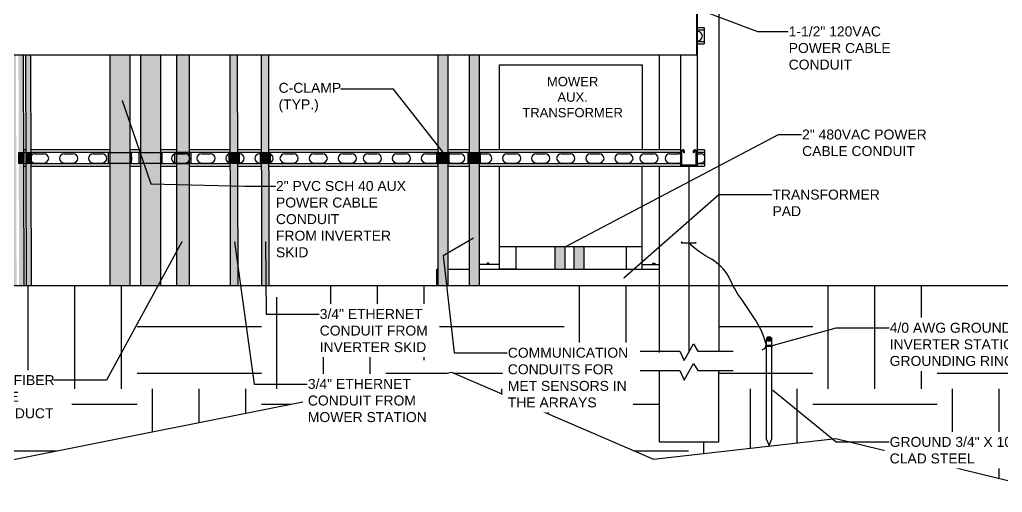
# Model space of a CAD drawing. Header units: feet. Extents: x -159 to 1687, y -48 to 1556.
# Drawn here: x 872 to 970.8, y 985.1 to 1032.6 of the extents above; entities that cross this region are included whole.
import ezdxf
from ezdxf import colors
from ezdxf.entities.mleader import LeaderData, LeaderLine
from ezdxf.math import Vec2, Vec3

# ---------------------------------------------------------------- set-up
doc = ezdxf.new("R2010")
doc.units = ezdxf.units.FT
doc.header["$MEASUREMENT"] = 0
for name, color, linetype in [('9417_1-3$0$M25-UNISTRUT', 94, 'Continuous'), ('9417_1-3$0$UNISTRUT', 94, 'Continuous'), ('C-LINEWORK', 7, 'Continuous'), ('E-LV-EQUP', 211, 'Continuous'), ('E-POSTS', 4, 'Continuous'), ('EQUIPMENT_CON', 150, 'Continuous'), ('G-ANNO-TEXT', 1, 'Continuous')]:
    doc.layers.add(name, color=color, linetype=linetype)
doc.styles.add('NEI-A', font='arial.ttf')

# ---------------------------------------------------------------- blocks, each defined once
blk = doc.blocks.new('9417_1-3$0$unistrut_single')
at = {"layer": '9417_1-3$0$UNISTRUT'}
blk.add_lwpolyline([(0.7075, -0.13625, 0.41421356), (0.67625, -0.105), (-0.67625, -0.105, 0.41421356), (-0.7075, -0.13625), (-0.7075, -1.42625, 0.41421356), (-0.61375, -1.52), (-0.57375, -1.52, 0.41421356), (-0.5425, -1.48875), (-0.5425, -1.3965, -1), (-0.4375, -1.3965), (-0.4375, -1.48875, -0.41421356), (-0.57375, -1.625), (-0.61375, -1.625, -0.41421356), (-0.8125, -1.42625), (-0.8125, -0.13625, -0.41421356), (-0.67625, 0), (0.67625, 0, -0.41421356), (0.8125, -0.13625), (0.8125, -1.42625, -0.41421356), (0.61375, -1.625), (0.57375, -1.625, -0.41421356), (0.4375, -1.48875), (0.4375, -1.3965, -1), (0.5425, -1.3965), (0.5425, -1.48875, 0.41421356), (0.57375, -1.52), (0.61375, -1.52, 0.41421356), (0.7075, -1.42625)], format="xyb", close=True, dxfattribs=at)

msp = doc.modelspace()

# ---------------------------------------------------------------- hatches: boundary and pattern name
at = {"transparency": 33554503}
h = msp.add_hatch(color=256, dxfattribs=at)
h.dxf.hatch_style = 1
h.paths.add_polyline_path([(915.01906, 1059.01503), (914.01906, 1059.01503), (914.01906, 1046.56972, 0.01063895), (915.01906, 1046.53435)])
h.paths.add_polyline_path([(918.16533, 1059.01503), (917.16533, 1059.01503), (917.16533, 1046.60219, 0.01068425), (918.16533, 1046.70115)])
h.paths.add_polyline_path([(915.01906, 1045.95923, -0.01051468), (914.01906, 1046.00229), (914.01906, 1033.44096), (915.01906, 1033.44096)])
h.paths.add_polyline_path([(918.16533, 1046.09839, -0.01054699), (917.16533, 1046.00884), (917.16533, 1033.44096), (918.16533, 1033.44096)])
h.paths.add_polyline_path([(915.01906, 1029.10081), (914.01906, 1029.10081), (914.01906, 1005.90336), (915.01906, 1005.90336)])
h.paths.add_polyline_path([(918.16533, 1029.10081), (917.16533, 1029.10081), (917.16533, 1005.90336), (918.16533, 1005.90336)])
h = msp.add_hatch(color=256, dxfattribs=at)
h.dxf.hatch_style = 1
edge = h.paths.add_edge_path()
edge.add_arc((876.61616, 1057.20834), 14.84338, 230.4497157, 235.2926447, ccw=False)
edge.add_line((867.16456, 1045.76312), (867.16456, 1033.44096))
edge.add_line((867.16456, 1033.44096), (868.16456, 1033.44096))
edge.add_line((868.16456, 1033.44096), (868.16456, 1045.00603))
edge = h.paths.add_edge_path()
edge.add_arc((886.04439, 1059.84733), 15.00228, 236.277062, 240.7565867, ccw=False)
edge.add_line((877.71546, 1047.36945), (877.71546, 1041.89634))
edge.add_arc((881.32591, 1063.44269), 21.84676, 260.4875061, 263.1373714)
edge.add_line((878.71546, 1041.75246), (878.71546, 1046.75705))
edge = h.paths.add_edge_path()
edge.add_arc((881.37823, 1063.57225), 22.81459, 260.7614578, 263.2975279, ccw=False)
edge.add_line((877.71546, 1041.0536), (877.71546, 1033.44096))
edge.add_line((877.71546, 1033.44096), (878.71546, 1033.44096))
edge.add_line((878.71546, 1033.44096), (878.71546, 1040.91358))
h.paths.add_polyline_path([(883.058, 1029.10081), (881.058, 1029.10081), (881.058, 1005.90336), (883.058, 1005.90336)])
h.paths.add_polyline_path([(886.13812, 1029.10081), (884.13812, 1029.10081), (884.13812, 1005.90336), (886.13812, 1005.90336)])
edge = h.paths.add_edge_path()
edge.add_arc((881.82026, 1062.30256), 21.42053, 293.1867956, 296.1303163, ccw=False)
edge.add_line((890.25416, 1042.61225), (890.25416, 1033.44096))
edge.add_line((890.25416, 1033.44096), (891.25416, 1033.44096))
edge.add_line((891.25416, 1033.44096), (891.25416, 1043.07133))
edge = h.paths.add_edge_path()
edge.add_arc((881.32591, 1063.44269), 22.59676, 319.6222499, 322.6465246, ccw=False)
edge.add_line((898.5399, 1048.80397), (898.58028, 1033.44096))
edge.add_line((898.58028, 1033.44096), (899.33247, 1033.44096))
edge.add_line((899.33247, 1033.44096), (899.28825, 1049.73255))
h.paths.add_polyline_path([(897.02995, 1029.1031), (896.27995, 1029.1031), (896.32418, 1005.90564), (897.07418, 1005.90564)])
h.paths.add_polyline_path([(935.63331, 1051.88331), (934.63422, 1051.88331), (934.63331, 1033.44096), (935.63331, 1033.44096)])
edge = h.paths.add_edge_path()
edge.add_arc((885.91405, 1059.70382), 14.77137, 287.0867315, 291.1934197, ccw=False)
edge.add_line((890.25416, 1045.58444), (890.25416, 1043.50361))
edge.add_arc((881.32591, 1063.44269), 21.84676, 294.1216956, 297.0295179)
edge.add_line((891.25416, 1043.9822), (891.25416, 1045.93151))
edge = h.paths.add_edge_path()
edge.add_arc((885.42998, 1057.76316), 8.30065, 305.5336329, 314.5597939, ccw=False)
edge.add_line((890.25416, 1051.0083), (890.25416, 1046.37107))
edge.add_arc((885.91405, 1059.70382), 14.02137, 288.0312269, 292.3866522)
edge.add_line((891.25416, 1046.73918), (891.25416, 1051.84879))
edge = h.paths.add_edge_path()
edge.add_arc((881.44469, 1056.64538), 8.10589, 242.6087585, 250.3508243)
edge.add_line((878.719, 1049.0115), (878.71546, 1047.6714))
edge.add_arc((885.91405, 1059.70382), 14.02137, 234.2167222, 239.1093486, ccw=False)
edge.add_line((877.71546, 1048.3292), (877.71546, 1049.44827))
edge = h.paths.add_edge_path()
edge.add_line((878.73598, 1055.43122), (877.71546, 1055.43122))
edge.add_line((877.71546, 1055.43122), (877.71546, 1050.12546))
edge.add_arc((881.4139, 1056.52552), 7.39184, 239.9774209, 248.6322812)
edge.add_line((878.72067, 1049.64179), (878.73598, 1055.43122))
edge = h.paths.add_edge_path()
edge.add_line((866.00871, 1054.64261), (864.75871, 1054.64261))
edge.add_line((864.75871, 1054.64261), (864.75871, 1049.20161))
edge.add_arc((881.32591, 1063.44269), 21.84676, 220.6821718, 225.4830311)
edge.add_line((866.00871, 1047.86502), (866.00871, 1054.64261))
edge = h.paths.add_edge_path()
edge.add_line((868.16456, 1054.64261), (867.16456, 1054.64261))
edge.add_line((867.16456, 1054.64261), (867.16456, 1046.80728))
edge.add_arc((881.32591, 1063.44269), 21.84676, 229.5929887, 232.9551713)
edge.add_line((868.16456, 1046.00539), (868.16456, 1054.64261))
h = msp.add_hatch(color=256, dxfattribs=at)
h.dxf.hatch_style = 1
h.paths.add_polyline_path([(869.31988, 1029.10081), (868.80262, 1029.10081), (868.86559, 1005.90336), (869.38285, 1005.90336)])
h.paths.add_polyline_path([(870.08714, 1029.10081), (869.56988, 1029.10081), (869.63285, 1005.90336), (870.1501, 1005.90336)])
h.paths.add_polyline_path([(870.85439, 1029.10081), (870.33714, 1029.10081), (870.4001, 1005.90336), (870.91736, 1005.90336)])
h.paths.add_polyline_path([(871.6044, 1029.10081), (871.10439, 1029.10081), (871.16736, 1005.90336), (871.66736, 1005.90336)])
h.paths.add_polyline_path([(872.3544, 1029.10081), (871.8544, 1029.10081), (871.91737, 1005.90336), (872.41737, 1005.90336)])
h.paths.add_polyline_path([(873.1044, 1029.10081), (872.6044, 1029.10081), (872.66737, 1005.90336), (873.16737, 1005.90336)])
edge = h.paths.add_edge_path()
edge.add_arc((881.3217, 1063.3011), 22.53823, 236.1289938, 237.7012333)
edge.add_line((869.27876, 1044.25014), (869.3081, 1033.44096))
edge.add_line((869.3081, 1033.44096), (868.79084, 1033.44096))
edge.add_line((868.79084, 1033.44096), (868.76058, 1044.58774))
edge = h.paths.add_edge_path()
edge.add_arc((881.3217, 1063.3011), 22.53823, 238.4513026, 239.984406)
edge.add_line((870.04727, 1043.78549), (870.07535, 1033.44096))
edge.add_line((870.07535, 1033.44096), (869.5581, 1033.44096))
edge.add_line((869.5581, 1033.44096), (869.52918, 1044.09412))
edge = h.paths.add_edge_path()
edge.add_arc((881.3217, 1063.3011), 22.53823, 240.7168336, 242.2158389)
edge.add_line((870.81568, 1043.36131), (870.84261, 1033.44096))
edge.add_line((870.84261, 1033.44096), (870.32536, 1033.44096))
edge.add_line((870.32536, 1033.44096), (870.29766, 1043.64297))
edge = h.paths.add_edge_path()
edge.add_arc((881.3217, 1063.3011), 22.53823, 242.9328693, 244.3533641)
edge.add_line((871.56671, 1042.98333), (871.59262, 1033.44096))
edge.add_line((871.59262, 1033.44096), (871.09261, 1033.44096))
edge.add_line((871.09261, 1033.44096), (871.06604, 1043.2314))
edge = h.paths.add_edge_path()
edge.add_arc((881.33928, 1063.43786), 21.85704, 244.1655589, 245.6161053)
edge.add_line((872.31564, 1043.53047), (872.28766, 1053.99162))
edge.add_arc((899.53241, 1064.8699), 29.3362, 200.4031456, 201.7658327, ccw=False)
edge.add_line((872.03667, 1054.64261), (871.78501, 1054.64258))
edge.add_line((871.78501, 1054.64258), (871.81459, 1043.76528))
edge = h.paths.add_edge_path()
edge.add_arc((881.3217, 1063.3011), 22.53823, 245.0572099, 246.4540215)
edge.add_line((872.31802, 1042.63941), (872.34262, 1033.44096))
edge.add_line((872.34262, 1033.44096), (871.84262, 1033.44096))
edge.add_line((871.84262, 1033.44096), (871.81704, 1042.86503))
edge = h.paths.add_edge_path()
edge.add_arc((881.33928, 1063.43786), 21.85704, 246.3343414, 247.7593371)
edge.add_line((873.06644, 1043.20694), (873.04164, 1052.45791))
edge.add_arc((892.78874, 1063.44269), 22.59676, 206.3460734, 209.0860063, ccw=False)
edge.add_line((872.53912, 1053.41444), (872.56589, 1043.41892))
edge = h.paths.add_edge_path()
edge.add_arc((881.3217, 1063.3011), 22.53823, 247.1461593, 248.5201726)
edge.add_line((873.0688, 1042.32823), (873.09262, 1033.44096))
edge.add_line((873.09262, 1033.44096), (872.59262, 1033.44096))
edge.add_line((872.59262, 1033.44096), (872.56827, 1042.53216))
edge = h.paths.add_edge_path()
edge.add_line((869.25055, 1054.64261), (868.73329, 1054.64261))
edge.add_line((868.73329, 1054.64261), (868.75793, 1045.56498))
edge.add_arc((881.33928, 1063.43786), 21.85704, 234.8569291, 236.5018048)
edge.add_line((869.27615, 1045.2112), (869.25055, 1054.64261))
edge = h.paths.add_edge_path()
edge.add_line((870.0178, 1054.64261), (869.50055, 1054.64261))
edge.add_line((869.50055, 1054.64261), (869.52659, 1045.0479))
edge.add_arc((881.33928, 1063.43786), 21.85704, 237.2855566, 238.8857082)
edge.add_line((870.04472, 1044.72521), (870.0178, 1054.64261))
edge = h.paths.add_edge_path()
edge.add_line((870.78506, 1054.64261), (870.2678, 1054.64261))
edge.add_line((870.2678, 1054.64261), (870.29513, 1044.57634))
edge.add_arc((881.33928, 1063.43786), 21.85704, 239.6493678, 241.2108028)
edge.add_line((870.81318, 1044.28241), (870.78506, 1054.64261))
edge = h.paths.add_edge_path()
edge.add_line((871.53506, 1054.64261), (871.03506, 1054.64261))
edge.add_line((871.03506, 1054.64261), (871.06355, 1044.14694))
edge.add_arc((881.33928, 1063.43786), 21.85704, 241.9570297, 243.4341855)
edge.add_line((871.56426, 1043.88846), (871.53506, 1054.64261))
h = msp.add_hatch(color=256, dxfattribs=at)
h.dxf.hatch_style = 1
h.paths.add_polyline_path([(889.00464, 1029.10081), (887.75464, 1029.10081), (887.75464, 1005.90336), (889.00464, 1005.90336)])
h = msp.add_hatch(color=256, dxfattribs=at)
h.dxf.hatch_style = 1
h.paths.add_polyline_path([(893.88368, 1029.10081), (893.13368, 1029.10081), (893.1779, 1005.90336), (893.9279, 1005.90336)])
h = msp.add_hatch(color=256, dxfattribs=at)
h.dxf.hatch_style = 1
h.paths.add_polyline_path([(928.72525, 1009.80356), (927.72525, 1009.80356), (927.72525, 1007.55734), (928.72525, 1007.55734)])
at = {"layer": 'C-LINEWORK'}
h = msp.add_hatch(dxfattribs=at)
h.set_pattern_fill('EARTH', color=254, scale=50)
h.set_pattern_definition([(0, (-5916.237, -1827.929), (12.5, 12.5), [12.5, -12.5]), (0, (-5916.237, -1823.241), (12.5, 12.5), [12.5, -12.5]), (0, (-5916.237, -1818.554), (12.5, 12.5), [12.5, -12.5]), (90, (-5914.675, -1816.991), (-12.5, 12.5), [12.5, -12.5]), (90, (-5909.987, -1816.991), (-12.5, 12.5), [12.5, -12.5]), (90, (-5905.3, -1816.991), (-12.5, 12.5), [12.5, -12.5])])
h.paths.add_polyline_path([(739.65965, 1005.90336), (780.26192, 988.43832), (798.59843, 990.53282), (836.05731, 981.36939), (915.38295, 997.17084), (895.08182, 1005.90336), (853.15957, 1005.90336), (852.99798, 990.18512), (846.99798, 990.18512), (846.99798, 1005.90336)])
h = msp.add_hatch(dxfattribs=at)
h.set_pattern_fill('EARTH', color=254, scale=50)
h.set_pattern_definition([(0, (-5760.815, -1827.929), (12.5, 12.5), [12.5, -12.5]), (0, (-5760.815, -1823.241), (12.5, 12.5), [12.5, -12.5]), (0, (-5760.815, -1818.554), (12.5, 12.5), [12.5, -12.5]), (90, (-5759.253, -1816.991), (-12.5, 12.5), [12.5, -12.5]), (90, (-5754.565, -1816.991), (-12.5, 12.5), [12.5, -12.5]), (90, (-5749.878, -1816.991), (-12.5, 12.5), [12.5, -12.5])])
h.paths.add_polyline_path([(915.38295, 997.17084), (935.68409, 988.43832), (954.0206, 990.53282), (991.47948, 981.36939), (1046.48901, 1005.90336), (942.25661, 1005.90372), (942.25661, 990.18512), (936.25661, 990.18512), (936.25661, 1005.90407), (895.87604, 1005.90479)])
at = {"layer": 'E-POSTS'}
h = msp.add_hatch(color=256, dxfattribs=at)
h.dxf.hatch_style = 1
h.paths.add_polyline_path([(947.59705, 1000.44607, -0.54844721), (947.01202, 1000.44607, -1)])
at = {"layer": 'EQUIPMENT_CON'}
h = msp.add_hatch(color=1, dxfattribs=at)
h.dxf.hatch_style = 1
h.paths.add_polyline_path([(871.88411, 1019.27836), (872.38412, 1019.27789), (872.38412, 1018.15289), (871.88411, 1018.15336)])
h = msp.add_hatch(color=1, dxfattribs=at)
h.dxf.hatch_style = 1
h.paths.add_polyline_path([(872.63409, 1019.28868), (873.13409, 1019.28821), (873.13409, 1018.16321), (872.63409, 1018.16368)])
h = msp.add_hatch(color=1, dxfattribs=at)
h.dxf.hatch_style = 1
h.paths.add_polyline_path([(913.91173, 1019.27836), (915.12638, 1019.27836), (915.12638, 1018.15336), (913.91173, 1018.15336)])
h = msp.add_hatch(color=1, dxfattribs=at)
h.dxf.hatch_style = 1
h.paths.add_polyline_path([(917.05801, 1019.27836), (918.27266, 1019.27836), (918.27266, 1018.15336), (917.05801, 1018.15336)])

# ---------------------------------------------------------------- linework, layer by layer
for points in [[(920.21553, 1019.52836), (920.21553, 1028.09908), (934.55647, 1028.09908), (934.55647, 1019.52836)], [(934.55647, 1009.7843), (920.21553, 1009.7843)], [(921.84006, 1009.7843), (921.84006, 1007.54249), (920.21553, 1007.54249)], [(932.93193, 1009.7843), (932.93193, 1007.54249), (934.55647, 1007.54249)], [(920.21553, 1008.00599), (918.16533, 1008.00599)], [(934.55647, 1008.00599), (936.25661, 1008.00599)], [(935.61795, 1008.00599), (935.61795, 1008.13284), (935.80943, 1008.13284), (935.80943, 1008.00599)], [(913.91587, 1005.90336), (913.91587, 1007.53808), (914.01906, 1007.53808)], [(915.01906, 1007.53808), (917.16533, 1007.53808)], [(918.16533, 1007.53808), (936.25661, 1007.53808)], [(728.1587, 1005.90336), (1056.18775, 1005.90336)]]:
    msp.add_lwpolyline(points)
at = {"layer": '9417_1-3$0$M25-UNISTRUT'}
for p, q in [((881.058, 1019.52836), (873.13039, 1019.52836)), ((881.058, 1019.27836), (873.13106, 1019.27836))]:
    msp.add_line(p, q, dxfattribs=at)
for points in [[(940.06911, 1042.20758), (940.06911, 1017.90336)], [(940.79534, 1031.81641), (940.0567, 1031.81641)], [(940.79534, 1031.56641), (940.0567, 1031.56641)], [(940.0567, 1030.44141), (940.79534, 1030.44141)], [(940.0567, 1030.19141), (940.79534, 1030.19141)], [(872.63038, 1019.52836), (872.38038, 1019.52836)], [(884.13812, 1019.52836), (883.058, 1019.52836)], [(887.75464, 1019.52836), (886.13812, 1019.52836)], [(896.29821, 1019.52836), (893.90193, 1019.52836)], [(917.16533, 1019.52836), (915.01906, 1019.52836)], [(940.80775, 1019.52836), (940.06911, 1019.52836)], [(872.63106, 1019.27836), (872.38106, 1019.27836)], [(884.13812, 1019.27836), (883.058, 1019.27836)], [(896.29868, 1019.27836), (893.90241, 1019.27836)], [(917.16533, 1019.27836), (915.01906, 1019.27836)], [(940.80775, 1019.27836), (940.06911, 1019.27836)], [(872.38412, 1018.15336), (872.63412, 1018.15336)], [(872.38479, 1017.90336), (872.63479, 1017.90336)], [(873.13412, 1018.15336), (881.058, 1018.15336)], [(873.1348, 1017.90336), (881.058, 1017.90336)], [(883.058, 1018.15336), (884.13812, 1018.15336)], [(883.058, 1017.90336), (884.13812, 1017.90336)], [(886.13812, 1018.15336), (893.15455, 1018.15336)], [(886.13812, 1017.90336), (887.75464, 1017.90336)], [(889.00464, 1017.90336), (893.15503, 1017.90336)], [(893.90455, 1018.15336), (896.30083, 1018.15336)], [(893.90503, 1017.90336), (896.3013, 1017.90336)], [(897.05083, 1018.15336), (914.01906, 1018.15336)], [(897.0513, 1017.90336), (914.01906, 1017.90336)], [(915.01906, 1018.15336), (917.16533, 1018.15336)], [(915.01906, 1017.90336), (917.16533, 1017.90336)], [(918.16533, 1018.15336), (938.44411, 1018.15336)], [(918.16533, 1017.90336), (940.80775, 1017.90336)], [(940.06911, 1018.15336), (940.80775, 1018.15336)]]:
    msp.add_lwpolyline(points, dxfattribs=at)
at = {"layer": '9417_1-3$0$UNISTRUT'}
for p, q in [((940.0567, 1031.44044), (940.134, 1031.44044)), ((940.79534, 1031.81641), (940.79534, 1030.19141)), ((940.0567, 1030.502), (940.134, 1030.502)), ((938.44411, 1017.90336), (938.44411, 1029.10081)), ((940.80775, 1019.52836), (940.80775, 1017.90336)), ((873.52255, 1019.15239), (874.42677, 1019.15239)), ((876.43966, 1019.15239), (877.34389, 1019.15239)), ((879.35677, 1019.15239), (880.261, 1019.15239)), ((887.72145, 1019.15239), (888.62568, 1019.15239)), ((890.2519, 1019.15239), (891.15613, 1019.15239)), ((893.90265, 1019.15239), (894.07325, 1019.15239)), ((896.08613, 1019.15239), (896.29892, 1019.15239)), ((898.61658, 1019.15239), (899.52081, 1019.15239)), ((901.5337, 1019.15239), (902.43792, 1019.15239)), ((904.45081, 1019.15239), (905.35504, 1019.15239)), ((906.98126, 1019.15239), (907.88549, 1019.15239)), ((909.89838, 1019.15239), (910.8026, 1019.15239)), ((912.81549, 1019.15239), (913.71972, 1019.15239)), ((915.34594, 1019.15239), (916.25017, 1019.15239)), ((918.16533, 1019.15239), (918.96638, 1019.15239)), ((920.97926, 1019.15239), (921.88349, 1019.15239)), ((923.89638, 1019.15239), (924.8006, 1019.15239)), ((926.42683, 1019.15239), (927.33106, 1019.15239)), ((929.34394, 1019.15239), (930.24817, 1019.15239)), ((932.26106, 1019.15239), (933.16528, 1019.15239)), ((934.79151, 1019.15239), (935.69573, 1019.15239)), ((937.32196, 1019.15239), (938.22619, 1019.15239)), ((940.06911, 1019.15239), (940.41727, 1019.15239)), ((873.52255, 1018.21395), (874.42677, 1018.21395)), ((876.43966, 1018.21395), (877.34389, 1018.21395)), ((879.35677, 1018.21395), (880.261, 1018.21395)), ((887.72145, 1018.21395), (888.62568, 1018.21395)), ((890.2519, 1018.21395), (891.15613, 1018.21395)), ((893.90444, 1018.21395), (894.07325, 1018.21395)), ((896.08613, 1018.21395), (896.30071, 1018.21395)), ((898.61658, 1018.21395), (899.52081, 1018.21395)), ((901.5337, 1018.21395), (902.43792, 1018.21395)), ((904.45081, 1018.21395), (905.35504, 1018.21395)), ((906.98126, 1018.21395), (907.88549, 1018.21395)), ((909.89838, 1018.21395), (910.8026, 1018.21395)), ((912.81549, 1018.21395), (913.71972, 1018.21395)), ((915.34594, 1018.21395), (916.25017, 1018.21395)), ((918.16533, 1018.21395), (918.96638, 1018.21395)), ((920.97926, 1018.21395), (921.88349, 1018.21395)), ((923.89638, 1018.21395), (924.8006, 1018.21395)), ((926.42683, 1018.21395), (927.33106, 1018.21395)), ((929.34394, 1018.21395), (930.24817, 1018.21395)), ((932.26106, 1018.21395), (933.16528, 1018.21395)), ((934.79151, 1018.21395), (935.69573, 1018.21395)), ((937.32196, 1018.21395), (938.22619, 1018.21395)), ((940.06911, 1018.21395), (940.41727, 1018.21395))]:
    msp.add_line(p, q, dxfattribs=at)
for centre, start, end in [((940.134, 1030.97122), 270, 90), ((873.52255, 1018.68317), 90, 146.2963438), ((874.42677, 1018.68317), 270, 90), ((876.43966, 1018.68317), 90, 270), ((877.34389, 1018.68317), 270, 90), ((879.35677, 1018.68317), 90, 270), ((880.261, 1018.68317), 270, 90), ((882.79145, 1018.68317), 304.6160808, 55.3839192), ((885.70857, 1018.68317), 336.270049, 23.729951), ((887.72145, 1018.68317), 90, 270), ((888.62568, 1018.68317), 270, 90), ((890.2519, 1018.68317), 90, 270), ((891.15613, 1018.68317), 270, 90), ((893.16902, 1018.68317), 90, 270), ((894.07325, 1018.68317), 270, 90), ((896.08613, 1018.68317), 90, 270), ((896.99036, 1018.68317), 270, 90), ((898.61658, 1018.68317), 90, 270), ((899.52081, 1018.68317), 270, 90), ((901.5337, 1018.68317), 90, 270), ((902.43792, 1018.68317), 270, 90), ((904.45081, 1018.68317), 90, 270), ((905.35504, 1018.68317), 270, 90), ((906.98126, 1018.68317), 90, 270), ((907.88549, 1018.68317), 270, 90), ((909.89838, 1018.68317), 90, 270), ((910.8026, 1018.68317), 270, 90), ((912.81549, 1018.68317), 90, 270), ((913.71972, 1018.68317), 50.3607606, 90), ((915.34594, 1018.68317), 90, 134.1590982), ((916.25017, 1018.68317), 270, 90), ((918.96638, 1018.68317), 270, 90), ((920.97926, 1018.68317), 90, 270), ((921.88349, 1018.68317), 270, 90), ((923.89638, 1018.68317), 90, 270), ((924.8006, 1018.68317), 270, 90), ((926.42683, 1018.68317), 90, 270), ((927.33106, 1018.68317), 270, 90), ((929.34394, 1018.68317), 90, 270), ((930.24817, 1018.68317), 270, 90), ((932.26106, 1018.68317), 90, 270), ((933.16528, 1018.68317), 270, 90), ((934.79151, 1018.68317), 90, 270), ((935.69573, 1018.68317), 270, 90), ((937.32196, 1018.68317), 90, 270), ((938.22619, 1018.68317), 62.3262621, 90), ((940.41727, 1018.68317), 33.6758738, 90), ((873.52255, 1018.68317), 216.1017173, 270), ((913.71972, 1018.68317), 270, 309.6392394), ((915.34594, 1018.68317), 225.8409018, 270), ((938.22619, 1018.68317), 270, 297.6737379), ((940.41727, 1018.68317), 270, 326.3241262)]:
    msp.add_arc(centre, 0.46922, start, end, dxfattribs=at)
at = {"layer": 'C-LINEWORK'}
for points in [[(739.65965, 1005.90336), (780.26192, 988.43832), (798.59843, 990.53282), (836.05731, 981.36939), (915.38295, 997.17084)], [(915.38295, 997.17084), (935.68409, 988.43832), (954.0206, 990.53282), (991.47948, 981.36939), (1046.48901, 1005.90336)]]:
    msp.add_lwpolyline(points, dxfattribs=at)
at = {"layer": 'E-LV-EQUP'}
for points in [[(940.0567, 1033.44096), (848.37311, 1033.44096), (848.37311, 1029.10081), (940.0567, 1029.10081)], [(940.0567, 1029.10081), (940.0567, 1033.44096)]]:
    msp.add_lwpolyline(points, dxfattribs=at)
at = {"layer": 'E-POSTS'}
msp.add_line((939.25661, 1017.90336), (939.25661, 999.17258), dxfattribs=at)
at = {"layer": 'E-POSTS', "flags": 128}
for points in [[(942.25661, 1041.98394), (942.25661, 999.30883)], [(936.25661, 1029.10081), (936.25661, 1019.52836)], [(936.25661, 1017.90336), (936.25661, 999.17258)], [(934.36675, 999.30883), (938.32259, 999.30883), (938.75881, 998.35492), (939.70206, 1000.02411), (940.13439, 999.30883), (943.69122, 999.30883)], [(947.01202, 1000.44607), (947.01202, 990.4681), (947.30454, 989.82748), (947.59705, 990.4681), (947.59705, 1000.44607)], [(934.36675, 997.34254), (938.32259, 997.34254), (938.75881, 996.38862), (939.70206, 998.05781), (940.13439, 997.34254), (943.69122, 997.34254)], [(936.25661, 997.34254), (936.25661, 990.18512), (942.25661, 990.18512), (942.25661, 997.34254)]]:
    msp.add_lwpolyline(points, dxfattribs=at)
for points in [[(938.55721, 1010.26327, 0.32765967), (938.4777, 1010.20397), (939.97837, 1010.20397, 0.36053363), (939.927, 1010.25129)], [(946.60928, 999.42722, 0.2976452), (947.03849, 999.85613, 0.08322937), (945.97392, 1002.37623), (944.57687, 1004.4794, -0.06521377), (943.24232, 1006.84074, 0.11396265), (941.53058, 1008.53686, -0.06551114), (939.24084, 1010.1626)], [(946.9952, 999.87074, -0.55633673), (946.9952, 999.89751), (947.62393, 999.89751, -0.69926655), (947.62393, 999.87074)], [(946.9952, 999.84397, -0.55633673), (946.9952, 999.87074), (947.62393, 999.87074, -0.69926655), (947.62393, 999.84397)], [(946.9952, 999.81719, -0.55633673), (946.9952, 999.84397), (947.62393, 999.84397, -0.69926655), (947.62393, 999.81719)], [(946.9952, 999.79042, -0.55633673), (946.9952, 999.81719), (947.62393, 999.81719, -0.69926655), (947.62393, 999.79042)], [(947.59705, 1000.44607, -0.54844721), (947.01202, 1000.44607)]]:
    msp.add_lwpolyline(points, format="xyb", dxfattribs=at)
msp.add_lwpolyline([(946.9952, 999.76365, -0.55633673), (946.9952, 999.79042), (947.62393, 999.79042, -0.69926655), (947.62393, 999.76365)], format="xyb", close=True, dxfattribs=at)
at = {"layer": 'E-POSTS'}
msp.add_arc((947.30454, 1000.44607), 0.29252, 0, 180, dxfattribs=at)
at = {"layer": 'EQUIPMENT_CON', "color": 1}
for points in [[(872.41737, 1005.90336), (872.3544, 1029.10081)], [(872.66737, 1005.90336), (872.6044, 1029.10081)], [(873.16737, 1005.90336), (873.1044, 1029.10081)], [(881.058, 1029.10081), (881.058, 1005.90336)], [(883.058, 1029.10081), (883.058, 1005.90336)], [(884.13812, 1029.10081), (884.13812, 1005.90336)], [(886.13812, 1029.10081), (886.13812, 1005.90336)], [(893.1779, 1005.90564), (893.13368, 1029.1031)], [(893.9279, 1005.90707), (893.88367, 1029.10453)], [(896.32418, 1005.90564), (896.27995, 1029.1031)], [(897.07417, 1005.90707), (897.02995, 1029.10453)], [(914.01906, 1029.10081), (914.01906, 1005.90336)], [(915.01906, 1029.10081), (915.01906, 1005.90336)], [(917.16533, 1029.10081), (917.16533, 1005.90336)], [(918.16533, 1029.10081), (918.16533, 1005.90336)]]:
    msp.add_lwpolyline(points, dxfattribs=at)
for points in [[(871.88411, 1019.27836), (872.38412, 1019.27789), (872.38412, 1018.15289), (871.88411, 1018.15336)], [(872.63409, 1019.28868), (873.13409, 1019.28821), (873.13409, 1018.16321), (872.63409, 1018.16368)], [(913.91173, 1019.27836), (915.12638, 1019.27836), (915.12638, 1018.15336), (913.91173, 1018.15336)], [(917.05801, 1019.27836), (918.27266, 1019.27836), (918.27266, 1018.15336), (917.05801, 1018.15336)]]:
    msp.add_lwpolyline(points, close=True, dxfattribs=at)

# ---------------------------------------------------------------- block references
at = {"layer": '9417_1-3$0$M25-UNISTRUT', "xscale": -1, "rotation": 180}
msp.add_blockref('9417_1-3$0$unistrut_single', (939.25661, 1017.90336), dxfattribs=at)

# ---------------------------------------------------------------- next in the draw order: leaders
at = {"layer": 'G-ANNO-TEXT'}
ml = msp.add_multileader_mtext('Standard', dxfattribs=at)
ml.set_content('\\A1;1-1/2" 120VAC POWER CABLE CONDUIT', color=256, style='NEI-A')
ml.set_leader_properties()
ml.build(insert=Vec2(0, 0))
ml.multileader.update_dxf_attribs({"dogleg_length": 0.36, "arrow_head_size": 0.125})
ctx = ml.context
ctx.base_point, ctx.char_height, ctx.arrow_head_size, ctx.landing_gap_size, ctx.plane_origin = Vec3(949.22198, 1031.43725), 1, 0.125, 0.0625, Vec3(441.62635, 518.73689)
notes = []
notes.append((ctx, [(1, (1, 1, 0), (946.15052, 1031.43725), (1, 0), 3.07146, [(3, [(878.22442, 1036.94753), (890.71246, 1035.38601), (855.80321, 1038.85614), (867.60083, 1038.01676), (935.0625, 1035.63226), (935.0625, 1035.63226)], 0, [])])]))
ctx.mtext.insert, ctx.mtext.width, ctx.mtext.flow_direction = Vec3(949.28448, 1031.94578), 13.0806714, 5
ctx.mtext.has_bg_fill, ctx.mtext.bg_color, ctx.mtext.bg_scale_factor, ctx.mtext.bg_transparency, ctx.mtext.use_window_bg_color = 1, -1073741824, 1.5, 0, 1
ml = msp.add_multileader_mtext('Standard', dxfattribs=at)
ml.set_content('\\A1;3/4" ETHERNET CONDUIT FROM INVERTER SKID', color=256, style='NEI-A')
ml.set_leader_properties()
ml.build(insert=Vec2(0, 0))
ml.multileader.update_dxf_attribs({"dogleg_length": 0.36, "arrow_head_size": 0.125})
ctx = ml.context
ctx.base_point, ctx.char_height, ctx.arrow_head_size, ctx.landing_gap_size, ctx.plane_origin = Vec3(902.0775, 1003.02662), 1, 0.125, 0.0625, Vec3(520.1807, 492.10774)
notes.append((ctx, [(1, (1, 1, 0), (896.75128, 1003.02662), (1, 0), 5.32622, [(1, [(896.67228, 1010.42367)], 0, [])])]))
ctx.mtext.insert, ctx.mtext.width, ctx.mtext.flow_direction = Vec3(902.14, 1003.53515), 11.3241171, 5
ctx.mtext.has_bg_fill, ctx.mtext.bg_color, ctx.mtext.bg_scale_factor, ctx.mtext.bg_transparency, ctx.mtext.use_window_bg_color = 1, -1073741824, 1.5, 0, 1
ml = msp.add_multileader_mtext('Standard', dxfattribs=at)
ml.set_content('\\A1;4/0 AWG GROUND TO INVERTER STATION GROUNDING RING', color=256, style='NEI-A')
ml.set_leader_properties()
ml.build(insert=Vec2(0, 0))
ml.multileader.update_dxf_attribs({"dogleg_length": 0.36, "arrow_head_size": 0.125})
ctx = ml.context
ctx.base_point, ctx.char_height, ctx.arrow_head_size, ctx.landing_gap_size, ctx.plane_origin = Vec3(959.37283, 1001.64105), 1, 0.125, 0.0625, Vec3(556.46873, 477.42873)
notes.append((ctx, [(1, (1, 1, 0), (954.04661, 1001.64105), (1, 0), 5.32622, [(1, [(947.63329, 999.85734)], 0, [])])]))
ctx.mtext.insert, ctx.mtext.width, ctx.mtext.defined_height, ctx.mtext.flow_direction = Vec3(959.43533, 1002.14958), 14.8624341, 2.82982, 5
ctx.mtext.has_bg_fill, ctx.mtext.bg_color, ctx.mtext.bg_scale_factor, ctx.mtext.bg_transparency, ctx.mtext.use_window_bg_color = 1, -1073741824, 1.5, 0, 1
ml = msp.add_multileader_mtext('Standard', dxfattribs=at)
ml.set_content('\\A1;GROUND 3/4" X 10\' CU CLAD STEEL', color=256, style='NEI-A')
ml.set_leader_properties()
ml.build(insert=Vec2(0, 0))
ml.multileader.update_dxf_attribs({"dogleg_length": 0.36, "arrow_head_size": 0.125})
ctx = ml.context
ctx.base_point, ctx.char_height, ctx.arrow_head_size, ctx.landing_gap_size, ctx.plane_origin = Vec3(959.37283, 990.16823), 1, 0.125, 0.0625, Vec3(556.2117, 465.95591)
notes.append((ctx, [(1, (1, 1, 0), (954.04661, 990.16823), (1, 0), 5.32622, [(1, [(947.59705, 995.45708)], 0, [])])]))
ctx.mtext.insert, ctx.mtext.width, ctx.mtext.defined_height, ctx.mtext.flow_direction = Vec3(959.43533, 990.67675), 16.8913926, 2.82982, 5
ctx.mtext.has_bg_fill, ctx.mtext.bg_color, ctx.mtext.bg_scale_factor, ctx.mtext.bg_transparency, ctx.mtext.use_window_bg_color = 1, -1073741824, 1.5, 0, 1
for ctx, leaders in notes:
    for number, flags, end, landing, length, lines in leaders:
        leader = LeaderData()
        leader.index, (leader.has_last_leader_line, leader.has_dogleg_vector, leader.attachment_direction) = number, flags
        leader.last_leader_point, leader.dogleg_vector, leader.dogleg_length = Vec3(end), Vec3(landing), length
        for number, points, colour, breaks in lines:
            line = LeaderLine()
            line.index, line.vertices, line.color, line.breaks = number, Vec3.list(points), colors.encode_raw_color(colour), breaks
            leader.lines.append(line)
        ctx.leaders.append(leader)

# ---------------------------------------------------------------- next in the draw order: texts
at = {"layer": 'G-ANNO-TEXT', "linetype": 'Continuous', "insert": (927.56259, 1024.8361), "char_height": 0.9375, "attachment_point": 5, "style": 'NEI-A', "bg_fill": 3, "box_fill_scale": 1.5, "bg_fill_color": 256, "bg_fill_transparency": 0}
msp.add_mtext_dynamic_manual_height_columns('MOWER\\PAUX.\\PTRANSFORMER', width=9.4690147, gutter_width=0.5, heights=[0], dxfattribs=at)

# ---------------------------------------------------------------- next in the draw order: leaders
at = {"layer": 'G-ANNO-TEXT'}
ml = msp.add_multileader_mtext('Standard', dxfattribs=at)
ml.set_content('\\A1;2" PVC SCH 40 AUX POWER CABLE CONDUIT\\PFROM INVERTER SKID', color=256, style='NEI-A')
ml.set_leader_properties()
ml.build(insert=Vec2(0, 0))
ml.multileader.update_dxf_attribs({"dogleg_length": 0.36, "arrow_head_size": 0.125})
ctx = ml.context
ctx.base_point, ctx.char_height, ctx.arrow_head_size, ctx.landing_gap_size, ctx.plane_origin = Vec3(897.68013, 1015.89858), 1, 0.125, 0.0625, Vec3(449.049, 509.92664)
notes = []
notes.append((ctx, [(1, (1, 1, 0), (894.60867, 1015.89858), (1, 0), 3.07146, [(0, [(882.25764, 1024.6307), (885.16361, 1016.11894)], 0, [])])]))
ctx.mtext.insert, ctx.mtext.width, ctx.mtext.flow_direction = Vec3(897.74263, 1016.40711), 13.1873724, 5
ctx.mtext.has_bg_fill, ctx.mtext.bg_color, ctx.mtext.bg_scale_factor, ctx.mtext.bg_transparency, ctx.mtext.use_window_bg_color = 1, -1073741824, 1.5, 0, 1
for ctx, leaders in notes:
    for number, flags, end, landing, length, lines in leaders:
        leader = LeaderData()
        leader.index, (leader.has_last_leader_line, leader.has_dogleg_vector, leader.attachment_direction) = number, flags
        leader.last_leader_point, leader.dogleg_vector, leader.dogleg_length = Vec3(end), Vec3(landing), length
        for number, points, colour, breaks in lines:
            line = LeaderLine()
            line.index, line.vertices, line.color, line.breaks = number, Vec3.list(points), colors.encode_raw_color(colour), breaks
            leader.lines.append(line)
        ctx.leaders.append(leader)

# ---------------------------------------------------------------- next in the draw order: hatches: boundary and pattern name
at = {"layer": 'EQUIPMENT_CON'}
h = msp.add_hatch(color=1, dxfattribs=at)
h.dxf.hatch_style = 1
h.paths.add_polyline_path([(880.91707, 1019.27836), (883.19894, 1019.27836), (883.19894, 1018.15336), (880.91707, 1018.15336)])
h = msp.add_hatch(color=1, dxfattribs=at)
h.dxf.hatch_style = 1
h.paths.add_polyline_path([(883.99718, 1019.27836), (886.27905, 1019.27836), (886.27905, 1018.15336), (883.99718, 1018.15336)])
h = msp.add_hatch(color=1, dxfattribs=at)
h.dxf.hatch_style = 1
h.paths.add_polyline_path([(887.57883, 1019.27836), (889.19317, 1019.27836), (889.19317, 1018.15336), (887.57883, 1018.15336)])
h = msp.add_hatch(color=1, dxfattribs=at)
h.dxf.hatch_style = 1
h.paths.add_polyline_path([(893.03074, 1019.27836), (894.02836, 1019.27836), (894.02836, 1018.15336), (893.03074, 1018.15336)])
h = msp.add_hatch(color=1, dxfattribs=at)
h.dxf.hatch_style = 1
h.paths.add_polyline_path([(896.17701, 1019.28436), (897.17462, 1019.28436), (897.17462, 1018.15936), (896.17701, 1018.15936)])

# ---------------------------------------------------------------- next in the draw order: linework, layer by layer
at = {"layer": '9417_1-3$0$M25-UNISTRUT'}
for p, q in [((893.15193, 1019.52836), (889.00464, 1019.52836)), ((893.1524, 1019.27836), (886.13812, 1019.27836))]:
    msp.add_line(p, q, dxfattribs=at)
at = {"layer": 'EQUIPMENT_CON', "color": 1}
for points in [[(887.75464, 1029.10081), (887.75464, 1005.90336)], [(889.00464, 1029.10081), (889.00464, 1005.90336)]]:
    msp.add_lwpolyline(points, dxfattribs=at)
for points in [[(880.91707, 1019.27836), (883.19894, 1019.27836), (883.19894, 1018.15336), (880.91707, 1018.15336)], [(883.99718, 1019.27836), (886.27905, 1019.27836), (886.27905, 1018.15336), (883.99718, 1018.15336)], [(887.57883, 1019.27836), (889.19317, 1019.27836), (889.19317, 1018.15336), (887.57883, 1018.15336)], [(893.03074, 1019.27836), (894.02836, 1019.27836), (894.02836, 1018.15336), (893.03074, 1018.15336)], [(896.17701, 1019.28436), (897.17462, 1019.28436), (897.17462, 1018.15936), (896.17701, 1018.15936)]]:
    msp.add_lwpolyline(points, close=True, dxfattribs=at)

# ---------------------------------------------------------------- next in the draw order: leaders
at = {"layer": 'G-ANNO-TEXT'}
ml = msp.add_multileader_mtext('Standard', dxfattribs=at)
ml.set_content('\\A1;3/4" ETHERNET CONDUIT FROM MOWER STATION', color=256, style='NEI-A')
ml.set_leader_properties()
ml.build(insert=Vec2(0, 0))
ml.multileader.update_dxf_attribs({"dogleg_length": 0.36, "arrow_head_size": 0.125})
ctx = ml.context
ctx.base_point, ctx.char_height, ctx.arrow_head_size, ctx.landing_gap_size, ctx.plane_origin = Vec3(900.88602, 995.99467), 1, 0.125, 0.0625, Vec3(488.30132, 492.09651)
notes = []
notes.append((ctx, [(1, (1, 1, 0), (895.5598, 995.99467), (1, 0), 5.32622, [(1, [(893.54657, 1010.41244)], 0, [])])]))
ctx.mtext.insert, ctx.mtext.width, ctx.mtext.flow_direction = Vec3(900.94852, 996.50319), 13.5515355, 5
ctx.mtext.has_bg_fill, ctx.mtext.bg_color, ctx.mtext.bg_scale_factor, ctx.mtext.bg_transparency, ctx.mtext.use_window_bg_color = 1, -1073741824, 1.5, 0, 1
for ctx, leaders in notes:
    for number, flags, end, landing, length, lines in leaders:
        leader = LeaderData()
        leader.index, (leader.has_last_leader_line, leader.has_dogleg_vector, leader.attachment_direction) = number, flags
        leader.last_leader_point, leader.dogleg_vector, leader.dogleg_length = Vec3(end), Vec3(landing), length
        for number, points, colour, breaks in lines:
            line = LeaderLine()
            line.index, line.vertices, line.color, line.breaks = number, Vec3.list(points), colors.encode_raw_color(colour), breaks
            leader.lines.append(line)
        ctx.leaders.append(leader)

# ---------------------------------------------------------------- next in the draw order: leaders
ml = msp.add_multileader_mtext('Standard', dxfattribs=at)
ml.set_content('\\A1;C-CLAMP (TYP.)', color=256, style='NEI-A')
ml.set_leader_properties()
ml.build(insert=Vec2(0, 0))
ml.multileader.update_dxf_attribs({"dogleg_length": 0.36, "arrow_head_size": 0.125})
ctx = ml.context
ctx.base_point, ctx.char_height, ctx.arrow_head_size, ctx.landing_gap_size, ctx.plane_origin = Vec3(897.94493, 1025.62774), 1, 0.125, 0.0625, Vec3(500.35261, 491.74674)
notes = []
notes.append((ctx, [(0, (1, 1, 0), (909.55304, 1025.62774), (-1, 0), 5.32622, [(1, [(914.64447, 1019.12336)], 0, [])])]))
ctx.mtext.insert, ctx.mtext.width, ctx.mtext.defined_height, ctx.mtext.flow_direction = Vec3(898.00743, 1026.27474), 5.7845772, 2.88488, 5
ctx.mtext.has_bg_fill, ctx.mtext.bg_color, ctx.mtext.bg_scale_factor, ctx.mtext.bg_transparency, ctx.mtext.use_window_bg_color = 1, -1073741824, 1.5, 0, 1
ml = msp.add_multileader_mtext('Standard', dxfattribs=at)
ml.set_content('\\A1;COMMUNICATION CONDUITS FOR MET SENSORS IN THE ARRAYS', color=256, style='NEI-A')
ml.set_leader_properties()
ml.build(insert=Vec2(0, 0))
ml.multileader.update_dxf_attribs({"dogleg_length": 0.36, "arrow_head_size": 0.125})
ctx = ml.context
ctx.base_point, ctx.char_height, ctx.arrow_head_size, ctx.landing_gap_size, ctx.plane_origin = Vec3(920.9837, 999.13292), 1, 0.125, 0.0625, Vec3(542.47, 492.10774)
notes.append((ctx, [(1, (1, 1, 0), (915.65748, 999.13292), (1, 0), 5.32622, [(0, [(917.70446, 1010.73163), (914.53307, 1008.88814)], 0, [])])]))
ctx.mtext.insert, ctx.mtext.width, ctx.mtext.defined_height, ctx.mtext.flow_direction = Vec3(921.0462, 999.64145), 12.0864957, 6.11667, 5
ctx.mtext.has_bg_fill, ctx.mtext.bg_color, ctx.mtext.bg_scale_factor, ctx.mtext.bg_transparency, ctx.mtext.use_window_bg_color = 1, -1073741824, 1.5, 0, 1
ml = msp.add_multileader_mtext('Standard', dxfattribs=at)
ml.set_content('\\A1;1-1/4" FIBER CABLE INTERDUCT', color=256, style='NEI-A')
ml.set_leader_properties()
ml.build(insert=Vec2(0, 0))
ml.multileader.update_dxf_attribs({"dogleg_length": 0.36, "arrow_head_size": 0.125})
ctx = ml.context
ctx.base_point, ctx.char_height, ctx.arrow_head_size, ctx.landing_gap_size, ctx.plane_origin = Vec3(867.24474, 996.3766), 1, 0.125, 0.0625, Vec3(463.70946, 472.16428)
notes.append((ctx, [(0, (1, 1, 0), (880.70824, 996.3766), (-1, 0), 5.32622, [(1, [(888.34683, 1010.41244)], 0, [])])]))
ctx.mtext.insert, ctx.mtext.width, ctx.mtext.defined_height, ctx.mtext.flow_direction = Vec3(867.30724, 996.88512), 9.4081872, 2.82982, 5
ctx.mtext.has_bg_fill, ctx.mtext.bg_color, ctx.mtext.bg_scale_factor, ctx.mtext.bg_transparency, ctx.mtext.use_window_bg_color = 1, -1073741824, 1.5, 0, 1
for ctx, leaders in notes:
    for number, flags, end, landing, length, lines in leaders:
        leader = LeaderData()
        leader.index, (leader.has_last_leader_line, leader.has_dogleg_vector, leader.attachment_direction) = number, flags
        leader.last_leader_point, leader.dogleg_vector, leader.dogleg_length = Vec3(end), Vec3(landing), length
        for number, points, colour, breaks in lines:
            line = LeaderLine()
            line.index, line.vertices, line.color, line.breaks = number, Vec3.list(points), colors.encode_raw_color(colour), breaks
            leader.lines.append(line)
        ctx.leaders.append(leader)

# ---------------------------------------------------------------- next in the draw order: hatches: boundary and pattern name
at = {"transparency": 33554503}
h = msp.add_hatch(color=256, dxfattribs=at)
h.dxf.hatch_style = 1
h.paths.add_polyline_path([(926.82316, 1009.80356), (925.82316, 1009.80356), (925.82316, 1007.55734), (926.82316, 1007.55734)])

# ---------------------------------------------------------------- next in the draw order: linework, layer by layer
for points in [[(920.21553, 1007.53808), (920.21553, 1017.90336)], [(919.15405, 1008.00599), (919.15405, 1008.13284), (918.96257, 1008.13284), (918.96257, 1008.00599)]]:
    msp.add_lwpolyline(points)
at = {"layer": '9417_1-3$0$M25-UNISTRUT'}
for p, q in [((914.01906, 1019.52836), (897.04821, 1019.52836)), ((914.01906, 1019.27836), (897.04868, 1019.27836))]:
    msp.add_line(p, q, dxfattribs=at)
at = {"layer": 'EQUIPMENT_CON', "color": 1}
for points in [[(925.82316, 1007.55734), (925.82316, 1009.80356)], [(926.82316, 1007.55734), (926.82316, 1009.80356)], [(927.72525, 1007.55734), (927.72525, 1009.80356)], [(928.72525, 1007.55734), (928.72525, 1009.80356)]]:
    msp.add_lwpolyline(points, dxfattribs=at)

# ---------------------------------------------------------------- next in the draw order: leaders
at = {"layer": 'G-ANNO-TEXT'}
ml = msp.add_multileader_mtext('Standard', dxfattribs=at)
ml.set_content('\\A1;TRANSFORMER\\PPAD', color=256, style='NEI-A')
ml.set_leader_properties()
ml.build(insert=Vec2(0, 0))
ml.multileader.update_dxf_attribs({"dogleg_length": 0.36, "arrow_head_size": 0.125})
ctx = ml.context
ctx.base_point, ctx.char_height, ctx.arrow_head_size, ctx.landing_gap_size, ctx.plane_origin = Vec3(947.58768, 1015.04064), 1, 0.125, 0.0625, Vec3(540.72537, 490.50133)
notes = []
notes.append((ctx, [(1, (1, 1, 0), (942.26146, 1015.04064), (1, 0), 5.32622, [(1, [(932.6008, 1006.57611)], 0, [])])]))
ctx.mtext.insert, ctx.mtext.width, ctx.mtext.defined_height, ctx.mtext.flow_direction = Vec3(947.65018, 1015.54064), 9.4081872, 2.82982, 5
ctx.mtext.has_bg_fill, ctx.mtext.bg_color, ctx.mtext.bg_scale_factor, ctx.mtext.bg_transparency, ctx.mtext.use_window_bg_color = 1, -1073741824, 1.5, 0, 1
for ctx, leaders in notes:
    for number, flags, end, landing, length, lines in leaders:
        leader = LeaderData()
        leader.index, (leader.has_last_leader_line, leader.has_dogleg_vector, leader.attachment_direction) = number, flags
        leader.last_leader_point, leader.dogleg_vector, leader.dogleg_length = Vec3(end), Vec3(landing), length
        for number, points, colour, breaks in lines:
            line = LeaderLine()
            line.index, line.vertices, line.color, line.breaks = number, Vec3.list(points), colors.encode_raw_color(colour), breaks
            leader.lines.append(line)
        ctx.leaders.append(leader)

# ---------------------------------------------------------------- next in the draw order: leaders
ml = msp.add_multileader_mtext('Standard', dxfattribs=at)
ml.set_content('\\A1;2" 480VAC POWER CABLE CONDUIT', color=256, style='NEI-A')
ml.set_leader_properties()
ml.build(insert=Vec2(0, 0))
ml.multileader.update_dxf_attribs({"dogleg_length": 0.36, "arrow_head_size": 0.125})
ctx = ml.context
ctx.base_point, ctx.char_height, ctx.arrow_head_size, ctx.landing_gap_size, ctx.plane_origin = Vec3(950.56691, 1021.07349), 1, 0.125, 0.0625, Vec3(553.49079, 490.05656)
notes = []
notes.append((ctx, [(1, (1, 1, 0), (948.24696, 1021.07349), (1, 0), 2.31995, [(0, [(928.72525, 1009.7843), (926.82316, 1009.7843)], 0, [])])]))
ctx.mtext.insert, ctx.mtext.width, ctx.mtext.defined_height, ctx.mtext.flow_direction = Vec3(950.62941, 1021.58201), 13.0954877, 6.11667, 5
ctx.mtext.has_bg_fill, ctx.mtext.bg_color, ctx.mtext.bg_scale_factor, ctx.mtext.bg_transparency, ctx.mtext.use_window_bg_color = 1, -1073741824, 1.5, 0, 1
for ctx, leaders in notes:
    for number, flags, end, landing, length, lines in leaders:
        leader = LeaderData()
        leader.index, (leader.has_last_leader_line, leader.has_dogleg_vector, leader.attachment_direction) = number, flags
        leader.last_leader_point, leader.dogleg_vector, leader.dogleg_length = Vec3(end), Vec3(landing), length
        for number, points, colour, breaks in lines:
            line = LeaderLine()
            line.index, line.vertices, line.color, line.breaks = number, Vec3.list(points), colors.encode_raw_color(colour), breaks
            leader.lines.append(line)
        ctx.leaders.append(leader)

# ---------------------------------------------------------------- next in the draw order: linework, layer by layer
msp.add_lwpolyline([(934.55647, 1007.53808), (934.55647, 1017.90336)])
at = {"layer": '9417_1-3$0$M25-UNISTRUT'}
for p, q in [((938.44411, 1019.52836), (918.16533, 1019.52836)), ((938.44411, 1019.27836), (918.16533, 1019.27836))]:
    msp.add_line(p, q, dxfattribs=at)

doc.saveas('drawing.dxf')
